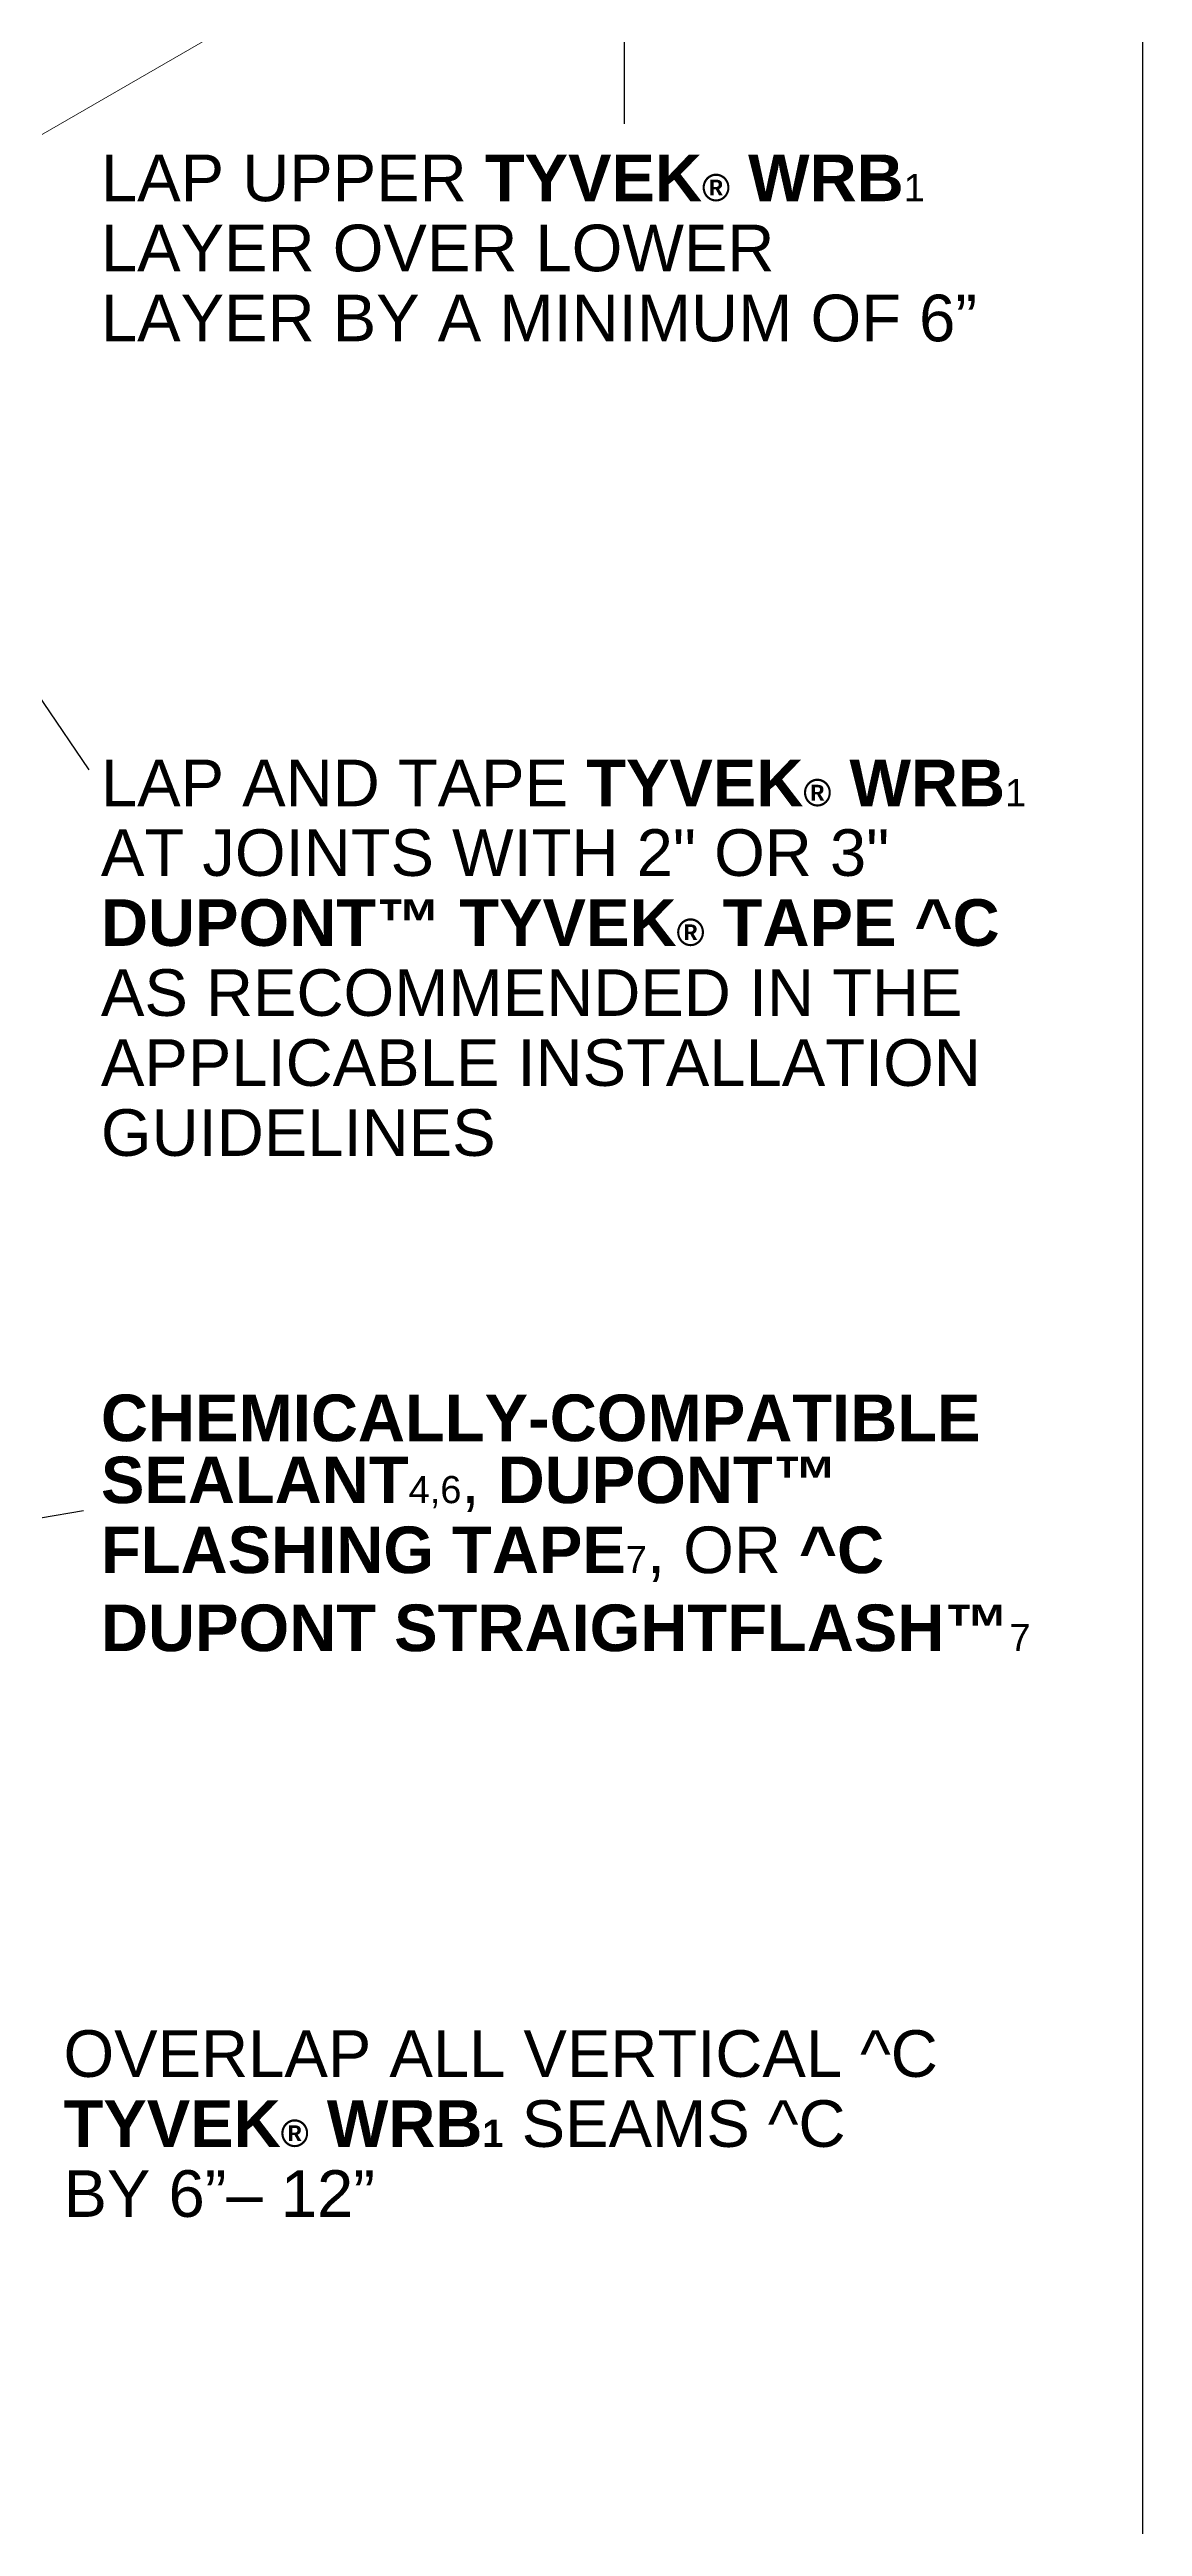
# Model space of a CAD drawing. Extents: x 26 to 600, y -763 to -29.
# Drawn here: x 458.2 to 585.4, y -509.8 to -221.4 of the extents above; entities that cross this region are included whole.
import ezdxf

# ---------------------------------------------------------------- set-up
doc = ezdxf.new("R2010")
doc.units = 0
doc.header["$MEASUREMENT"] = 0
for name, color, linetype, lineweight in [('background', 7, 'Continuous', 0), ('lines and arrows', 7, 'Continuous', 0), ('text', 7, 'Continuous', 0)]:
    doc.layers.add(name, color=color, linetype=linetype, lineweight=lineweight)

msp = doc.modelspace()

# ---------------------------------------------------------------- linework, layer by layer
at = {"layer": 'background', "color": 250, "lineweight": 25, "true_color": 0x231f20}
msp.add_lwpolyline([(585.42, -762.78), (26.46, -762.78), (26.46, -29.1), (585.42, -29.1)], close=True, dxfattribs=at)
at = {"layer": 'lines and arrows', "color": 250, "lineweight": 18, "true_color": 0x231f20}
msp.add_line((548.51, -178.57), (453.66, -233.33), dxfattribs=at)
at = {"layer": 'lines and arrows', "color": 250, "lineweight": 25, "true_color": 0x231f20}
for p, q in [((525.07, -192.19), (525.07, -230)), ((428.56, -254.87), (462.72, -305.21)), ((333.64, -413.31), (462.12, -391.48))]:
    msp.add_line(p, q, dxfattribs=at)

# ---------------------------------------------------------------- texts
at = {"layer": 'text', "char_height": 0.2, "attachment_point": 7}
for s, insert in [('\\C250;\\c2105123;\\FArial|b0|i0|c1;\\H5.431231;\\W1.000000;LAP UPPER \\C165;\\c11033150;\\FArial Bold|b1|i0|c1;TYVEK\\H3.166408;®\\H5.431231; WRB\\C250;\\c2105123;\\FArial|b0|i0|c1;\\H3.166408;1\\C165;\\c11033150;\\FArial Bold|b1|i0|c1;\\H5.431231; ', (464.15, -239.09)), ('\\C250;\\c2105123;\\FArial|b0|i0|c1;\\H5.431231;\\W1.000000;LAYER OVER LOWER ', (464.15, -247.25)), ('\\C250;\\c2105123;\\FArial|b0|i0|c1;\\H5.431231;\\W1.000000;LAYER BY A MINIMUM OF 6”', (464.15, -255.4)), ('\\C250;\\c2105123;\\FArial|b0|i0|c1;\\H5.431231;\\W1.000000;LAP AND TAPE \\C165;\\c11033150;\\FArial Bold|b1|i0|c1;TYVEK\\H3.166408;®\\H5.431231; WRB\\C250;\\c2105123;\\FArial|b0|i0|c1;\\H3.166408;1\\C165;\\c11033150;\\FArial Bold|b1|i0|c1;\\H5.431231; ', (464.15, -309.5)), ('\\C250;\\c2105123;\\FArial|b0|i0|c1;\\H5.431231;\\W1.000000;AT JOINTS WITH 2" OR 3"  ', (464.15, -317.65)), ('\\C142;\\c14789159;\\FArial Bold|b1|i0|c1;\\H5.431231;\\W1.000000;DUPONT™ TYVEK\\H3.166408;®\\H5.431231; TAPE\\C250;\\c2105123; ^C', (464.15, -325.8)), ('\\C250;\\c2105123;\\FArial|b0|i0|c1;\\H5.431231;\\W1.000000;AS RECOMMENDED IN THE ', (464.15, -333.95)), ('\\C250;\\c2105123;\\FArial|b0|i0|c1;\\H5.431231;\\W1.000000;APPLICABLE INSTALLATION ', (464.15, -342.1)), ('\\C250;\\c2105123;\\FArial|b0|i0|c1;\\H5.431231;\\W1.000000;GUIDELINES', (464.15, -350.25)), ('\\C20;\\c2251505;\\FArial Bold|b1|i0|c1;\\H5.431231;\\W1.000000;CHEMICALLY-COMPATIBLE ', (464.15, -383.47)), ('\\C20;\\c2251505;\\FArial Bold|b1|i0|c1;\\H5.431231;\\W1.000000;SEALANT\\C250;\\c2105123;\\FArial|b0|i0|c1;\\H3.166408;4,6\\H5.431231;,\\FArial Bold|b1|i0|c1; \\C217;\\c9447809;DUPONT™ ', (464.15, -391.62)), ('\\C217;\\c9447809;\\FArial Bold|b1|i0|c1;\\H5.431231;\\W1.000000;FLASHING TAPE\\C250;\\c2105123;\\FArial|b0|i0|c1;\\H3.166408;7\\H5.431231;, OR\\C240;\\c4339695;\\FArial Bold|b1|i0|c1; ^C', (464.15, -399.77)), ('\\C17;\\c3155065;\\FArial Bold|b1|i0|c1;\\H5.431231;\\W1.000000;DUPONT STRAIGHTFLASH™\\C250;\\c2105123;\\FArial|b0|i0|c1;\\H3.166408;7', (464.15, -407.92)), ('\\C250;\\c2105123;\\FArial|b0|i0|c1;\\H5.431231;\\W1.000000;OVERLAP ALL VERTICAL ^C', (459.79, -457.49)), ('\\C165;\\c11033150;\\FArial Bold|b1|i0|c1;\\H5.431231;\\W1.000000;TYVEK\\H3.166408;®\\H5.431231; WRB\\C250;\\c2105123;\\H3.166408;1\\C165;\\c11033150;\\H5.431231; \\C250;\\c2105123;\\FArial|b0|i0|c1;SEAMS ^C', (459.79, -465.64)), ('\\C250;\\c2105123;\\FArial|b0|i0|c1;\\H5.431231;\\W1.000000;BY 6”– 12”', (459.79, -473.79))]:
    msp.add_mtext(s, dxfattribs=dict(at, insert=insert))

doc.saveas('drawing.dxf')
